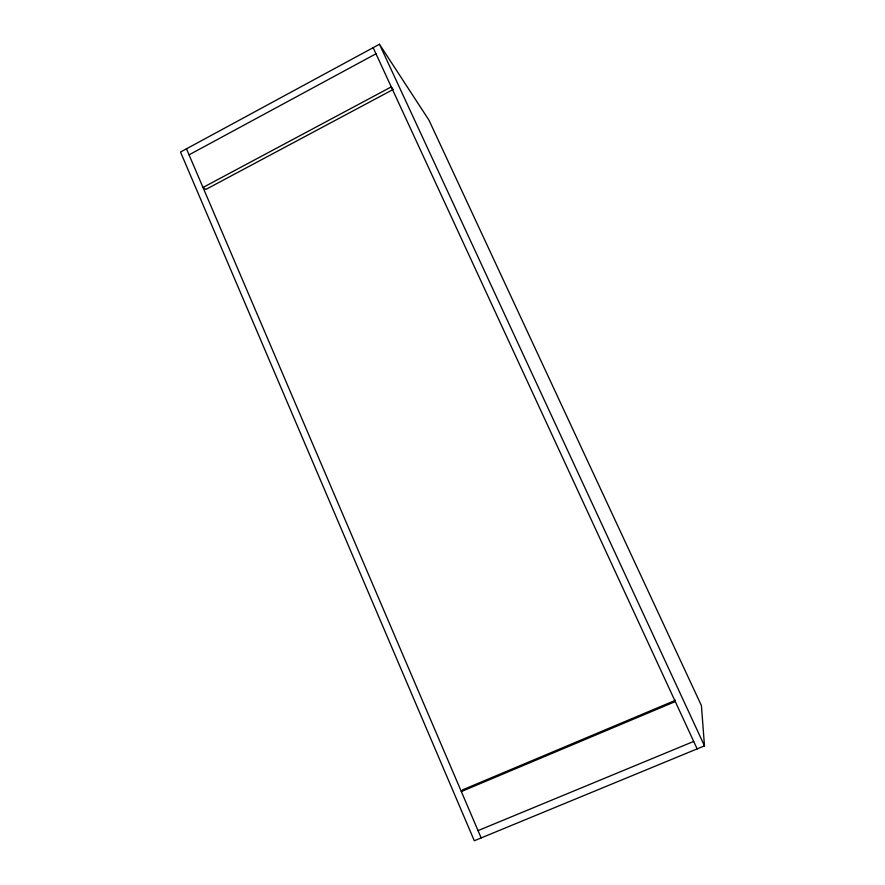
<?xml version="1.0" encoding="UTF-8"?>
<svg xmlns="http://www.w3.org/2000/svg" width="885" height="885" viewBox="0 0 885 885"><rect width="100%" height="100%" fill="white"/><g stroke="black" fill="none" stroke-linecap="round" stroke-linejoin="round"><path stroke-width="1.33" d="M379.466 44.25L180.518 152.032L474.305 840.75L704.482 745.856L701.418 705.599L429.004 120.227L379.466 44.25L704.482 745.856M189.047 154.842L375.97 53.797M478.033 830.617L693.696 741.431M373.149 47.679L697.148 748.887M186.469 148.813L481.163 837.918M675.366 700.334L675.288 701.573L461.339 791.555L462.789 789.774L675.366 700.334M391.27 86.907L202.997 187.476L205.873 189.423L393.084 89.529L391.27 86.907"/></g></svg>
